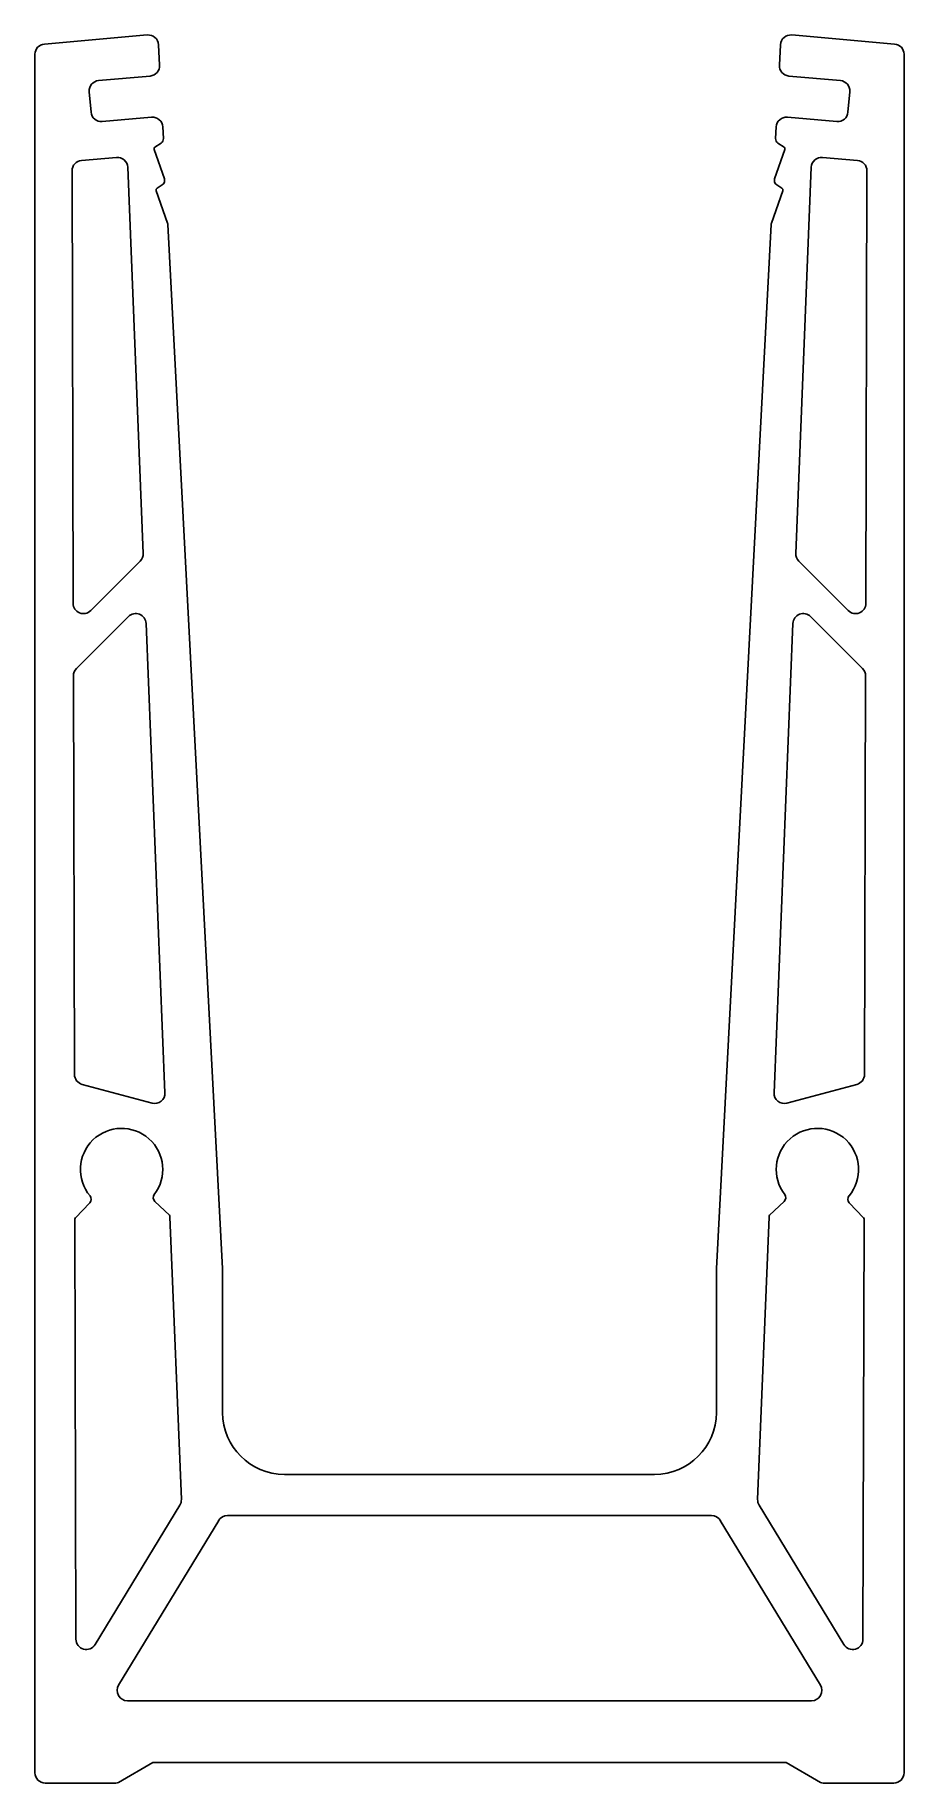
# Model space of a CAD drawing. Extents: x 1.1 to 43.3, y 1.2 to 86.1.
import ezdxf

# ---------------------------------------------------------------- set-up
doc = ezdxf.new("R2010")
doc.units = 0
doc.layers.get('0').update_dxf_attribs({"linetype": 'CONTINUOUS'})

msp = doc.modelspace()

# ---------------------------------------------------------------- linework, layer by layer
for p, q in [((1.524, 85.701), (6.529, 86.139)), ((37.849, 86.139), (42.854, 85.701)), ((1.067, 1.684), (1.067, 85.203)), ((7.072, 85.667), (7.124, 84.669)), ((37.254, 84.669), (37.306, 85.667)), ((43.311, 85.203), (43.311, 1.684)), ((6.668, 84.145), (4.161, 83.925)), ((40.217, 83.925), (37.71, 84.145)), ((3.706, 83.384), (3.793, 82.387)), ((40.585, 82.387), (40.672, 83.384)), ((4.335, 81.933), (6.738, 82.143)), ((7.281, 81.671), (7.311, 81.103)), ((37.067, 81.103), (37.097, 81.671)), ((37.64, 82.143), (40.043, 81.933)), ((7.197, 80.88), (6.9, 80.687)), ((37.478, 80.687), (37.181, 80.88)), ((3.325, 80.038), (5.032, 80.187)), ((6.86, 80.57), (7.358, 79.147)), ((37.02, 79.147), (37.518, 80.57)), ((39.346, 80.187), (41.053, 80.038)), ((2.926, 58.515), (2.869, 79.538)), ((5.575, 79.709), (6.331, 60.942)), ((38.047, 60.942), (38.803, 79.709)), ((41.509, 79.538), (41.452, 58.515)), ((6.965, 78.573), (7.516, 76.998)), ((7.258, 78.855), (7.005, 78.69)), ((36.862, 76.998), (37.413, 78.573)), ((37.373, 78.69), (37.12, 78.855)), ((7.53, 76.929), (10.189, 26.184)), ((34.189, 26.184), (36.848, 76.929)), ((6.185, 60.568), (3.779, 58.163)), ((40.599, 58.163), (38.193, 60.568)), ((3.082, 55.344), (5.615, 57.877)), ((38.763, 57.877), (41.296, 55.344)), ((6.468, 57.543), (7.387, 34.731)), ((36.991, 34.731), (37.91, 57.543)), ((2.988, 35.621), (2.935, 54.989)), ((41.443, 54.989), (41.39, 35.621)), ((6.758, 34.228), (3.358, 35.139)), ((41.019, 35.139), (37.62, 34.228)), ((3.035, 28.661), (3.731, 29.387)), ((6.893, 29.453), (7.599, 28.776)), ((36.779, 28.776), (37.485, 29.453)), ((40.647, 29.387), (41.343, 28.661)), ((3.062, 8.173), (3.007, 28.592)), ((7.629, 28.708), (8.183, 14.971)), ((36.195, 14.971), (36.748, 28.708)), ((41.371, 28.592), (41.315, 8.173)), ((10.189, 26.184), (10.189, 19.184)), ((34.189, 19.184), (34.189, 26.184)), ((13.189, 16.184), (31.189, 16.184)), ((8.11, 14.691), (3.99, 7.914)), ((40.388, 7.914), (36.267, 14.691)), ((5.132, 5.944), (9.997, 13.944)), ((10.424, 14.184), (33.954, 14.184)), ((34.381, 13.944), (39.246, 5.944)), ((38.819, 5.184), (5.559, 5.184)), ((6.799, 2.184), (5.125, 1.217)), ((37.579, 2.184), (6.799, 2.184)), ((39.253, 1.217), (37.579, 2.184)), ((5, 1.184), (1.567, 1.184)), ((42.811, 1.184), (39.378, 1.184))]:
    msp.add_line(p, q)
for centre, radius, start, end in [((6.572, 85.641), 0.5, 3, 95), ((37.806, 85.641), 0.5, 85, 177), ((1.567, 85.203), 0.5, 95, 180), ((42.811, 85.203), 0.5, 0, 85), ((6.625, 84.643), 0.5, 275, 3), ((37.753, 84.643), 0.5, 177, 265), ((4.204, 83.427), 0.5, 95, 185), ((40.174, 83.427), 0.5, 355, 85), ((4.291, 82.431), 0.5, 185, 275), ((6.782, 81.645), 0.5, 3, 95), ((37.596, 81.645), 0.5, 85, 177), ((40.087, 82.431), 0.5, 265, 355), ((7.061, 81.09), 0.25, 303, 3), ((37.317, 81.09), 0.25, 177, 237), ((3.369, 79.54), 0.5, 95, 180.15569), ((5.075, 79.689), 0.5, 2.30681, 95), ((6.954, 80.603), 0.1, 123, 199.28685), ((37.423, 80.603), 0.1, 340.71315, 57), ((39.302, 79.689), 0.5, 85, 177.69319), ((41.009, 79.54), 0.5, 359.84431, 85), ((7.122, 79.064), 0.25, 303, 19.28685), ((37.256, 79.064), 0.25, 160.71315, 237), ((7.059, 78.606), 0.1, 123, 199.28685), ((37.319, 78.606), 0.1, 340.71315, 57), ((7.28, 76.916), 0.25, 3, 19.28685), ((37.098, 76.916), 0.25, 160.71315, 177), ((5.831, 60.922), 0.5, 315, 2.30681), ((38.546, 60.922), 0.5, 177.69319, 225), ((3.426, 58.516), 0.5, 180.15569, 315), ((5.968, 57.523), 0.5, 2.30681, 135), ((38.41, 57.523), 0.5, 45, 177.69319), ((40.952, 58.516), 0.5, 225, 359.84431), ((3.435, 54.99), 0.5, 135, 180.15569), ((40.943, 54.99), 0.5, 359.84431, 45), ((3.488, 35.622), 0.5, 180.15569, 255), ((40.89, 35.622), 0.5, 285, 359.84431), ((6.887, 34.711), 0.5, 255, 2.30681), ((37.491, 34.711), 0.5, 177.69319, 285), ((5.279, 31.001), 2, 322.57527, 219.81653), ((39.099, 31.001), 2, 320.18347, 217.42473), ((7.066, 29.634), 0.25, 142.57527, 226.1959), ((37.312, 29.634), 0.25, 313.8041, 37.42473), ((3.551, 29.56), 0.25, 316.1959, 39.81653), ((40.827, 29.56), 0.25, 140.18347, 223.8041), ((3.107, 28.592), 0.1, 136.1959, 180.15569), ((7.53, 28.704), 0.1, 2.30681, 46.1959), ((36.848, 28.704), 0.1, 133.8041, 177.69319), ((41.271, 28.592), 0.1, 359.84431, 43.8041), ((13.189, 19.184), 3, 180, 270), ((31.189, 19.184), 3, 270, 0), ((7.683, 14.95), 0.5, 328.69584, 2.30681), ((36.695, 14.95), 0.5, 177.69319, 211.30416), ((10.424, 13.684), 0.5, 90, 148.69584), ((33.954, 13.684), 0.5, 31.30416, 90), ((3.562, 8.174), 0.5, 180.15569, 328.69584), ((40.815, 8.174), 0.5, 211.30416, 359.84431), ((5.559, 5.684), 0.5, 148.69584, 270), ((38.819, 5.684), 0.5, 270, 31.30416), ((1.567, 1.684), 0.5, 180, 270), ((5, 1.434), 0.25, 270, 300), ((39.378, 1.434), 0.25, 240, 270), ((42.811, 1.684), 0.5, 270, 0)]:
    msp.add_arc(centre, radius, start, end)

doc.saveas('drawing.dxf')
